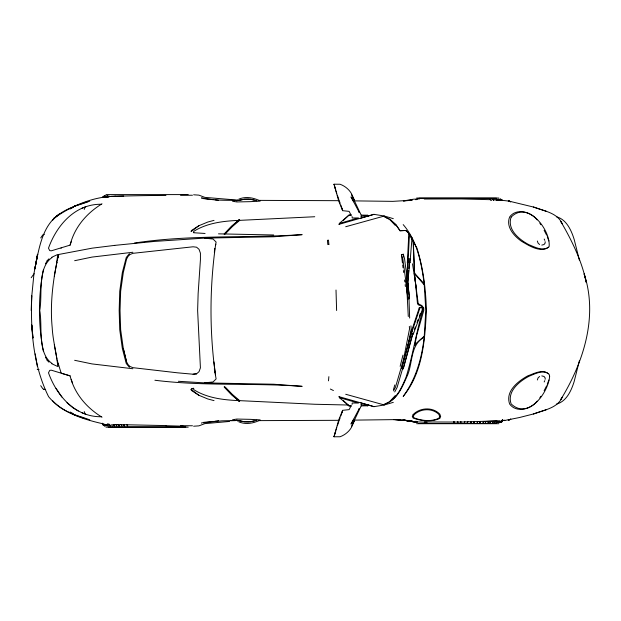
<?xml version="1.0" encoding="UTF-8"?>
<svg xmlns="http://www.w3.org/2000/svg" width="621" height="621" viewBox="0 0 621 621"><rect width="100%" height="100%" fill="white"/><g stroke="black" fill="none" stroke-linecap="round" stroke-linejoin="round"><path stroke-width="0.93" d="M31.166 310.5L31.795 295.837C30.375 329.914 33.177 365.684 48.601 396.687C62.084 413.004 84.138 419.571 104.173 424.073M407.989 262.404L409.456 234.373L408.797 234.528L407.322 262.869L407.989 262.404L409.992 262.629L412.049 237.587M414.681 274.482L417.436 303.172L418.329 304.748L421.473 306.153L422.878 308.047L422.746 310.508C416.14 332.483 412.926 355.259 406.072 377.164C401.593 387.752 396.64 399.683 384.989 403.929L384.314 404.97L373.989 406.662L360.421 402.703M545.122 379.33L545.199 378.01L544.058 376.473L541.799 375.899M407.764 262.792L406.219 282.734L407.834 298.895L409.464 298.647L407.857 282.392L409.984 258.918L408.401 258.74L406.398 282.493L407.834 298.895M31.787 295.938L34.015 273.217L37.687 254.276L34.815 269.002C38.875 249.619 41.77 225.679 59.686 213.826L53.592 218.538C69.831 206.816 90.495 197.75 110.856 196.399C129.215 195.856 147.581 195.491 165.947 195.413M408.742 270.43L407.725 282.625L409.464 298.647M408.897 268.559L409.286 263.871M360.421 218.297L373.989 214.338L384.314 216.03L384.989 217.071L389.763 219.508L396.082 224.988L399.963 230.756L405.87 230.469C411.273 234.738 412.942 242.174 416.8 247.725C423.266 268.039 425.812 289.254 426.394 310.5C424.919 340.075 422.785 372.561 403.192 396.384C415.93 379.136 421.861 358.216 424.19 337.118L425.835 310.5L424.19 283.882C421.418 263.001 417.397 241.01 403.192 224.616M328.493 380.852L328.874 376.652M353.396 201.716C353.885 193.713 347.24 186.789 340.036 184.243L334.044 184.22L338.639 200.808L342.621 210.666L349.118 211.373L351.144 215.246M214.338 252.32L214.788 248.377M114.738 245.38L154.831 241.39L204.402 238.122L213.057 239.038L216.108 242.066L215.526 245.396C209.502 288.563 209.51 332.437 215.526 375.604L216.108 378.934L213.057 381.962L204.402 382.878L178.336 381.286M54.283 276.221L56.969 261.821C52.56 283.44 50.037 305.656 52.203 327.694C52.863 340.82 56.728 353.504 57.761 366.53L51.753 363.735M460.627 422.552L460.751 421.589M460.782 422.552L460.898 421.589M352.06 404.465L352.254 403.006L358.457 403.068L339.493 397.688L339.043 396.664L373.989 406.662M409.658 318.053L408.921 297.017M35.187 267.108L37.384 254.486M464.593 421.403L464.392 422.552L464.609 421.589M464.71 421.403L464.508 422.552L464.718 421.589M407.454 348.094L411.172 329.208L410.939 325.839M402.959 355.119L400.149 366.359M367.648 405.8L368.664 404.923L367.648 405.8L361.228 405.893M502.451 419.874L502.117 421.403L500.689 422.552L502.257 421.589L502.8 419.959M43.408 269.731C38.122 296.504 38.122 324.496 43.408 351.269M56.565 263.583L57.761 254.47L51.753 257.265M57.217 260.704L58.747 254.47L92.102 248.167L114.738 245.38M58.025 257.622L58.669 255.052M239.458 401.562L239.69 400.646L232.355 394.405L225.485 387.318L224.22 386.945L231.757 394.863L239.458 401.562L231.447 394.42L224.22 386.945M579.346 360.855L574.184 381.449C571.374 390.539 566.468 401.546 556.463 404.124M215.526 245.396L215.829 244.216M418.329 304.748L414.254 273.271L423.988 284.581M401.608 368.564L411.979 329.86L412.36 329.751L401.608 368.564L403.208 368.804L413.112 332.996M403.208 368.804L412.53 334.02M353.396 419.284C353.885 427.287 347.24 434.211 340.036 436.757L334.044 436.78L335.72 431.021L335.193 432.837M393.466 389.577L394.801 384.935M467.597 421.403L467.264 422.552L467.629 421.589M467.745 421.403L467.411 422.552L467.776 421.589M402.913 367.609L397.075 387.496L394.723 391.929M336.039 429.965L336.792 427.52M334.199 436.291L334.331 435.864L334.044 436.78L338.639 420.192L342.621 410.334L349.118 409.627L351.144 405.754M342.039 412.499L342.621 410.334M537.351 379.982L537.996 378.01L539.571 376.473M101.402 204.255C75.18 203.867 56.705 225.206 48.485 248.198L49.75 250.612L51.287 250.822L70.095 245.124C74.373 227.402 86.653 213.158 102.015 203.82M70.095 245.124L71.213 241.732M502.234 419.959L501.698 421.589L500.138 422.552L501.574 421.403M419.214 308.039L410.729 333.477L413.369 333.935L422.559 309.072L422.257 307.876L420.844 307.403L419.214 308.039L420.844 307.403M411.459 333.291L419.866 308.156M337.35 425.82L338.872 421.418M340.805 415.977L341.247 414.743M341.465 414.122L342.171 412.127M339.175 420.541L340.153 417.801M84.254 209.424L84.836 207.802M471.355 421.403L470.935 422.552L471.386 421.589M471.471 421.403L471.052 422.552L471.502 421.589M414.354 329.65L415.348 326.949M417.009 322.462L418.003 319.761M419.33 316.167L420.332 313.473M547.272 384.205L548.902 380.029M373.989 214.338L339.043 224.336L339.493 223.312L348.955 215.114L351.245 214.959M351.587 194.854L361.438 215.689L360.886 216.434L367.671 215.347L368.664 216.077L367.648 215.2L361.228 215.107M544.19 381.954L544.788 380.642M474.211 421.403L473.668 422.552L474.265 421.589M474.351 421.403L473.807 422.552L474.397 421.589M367.671 405.653L360.886 404.566L361.438 405.311L351.587 426.146M544.12 390.741L546.612 385.882M61.029 248.307L61.308 247.763M399.963 230.756L405.87 230.469M393.466 390.888L395.468 387.209L403.409 360.087L409.526 328.913L409.324 326.382M477.782 421.403L477.153 422.552L477.836 421.589M477.891 421.403L477.262 422.552L477.937 421.589M352.821 420.875L351.005 424.096L359.264 408.626L358.829 409.029M40.722 237.921L42.849 234.831L44.433 234.272M45.426 263.816L47.444 260.51M480.553 421.403L479.684 422.552L480.491 421.589M539.851 397.82L540.891 396.283M483.821 421.403L482.897 422.552L483.883 421.589M31.166 277.75L34.163 273.667M52.754 220.106C60.835 210.915 72.983 206.451 84.479 203.114M201.538 423.235L202.104 422.482M339.043 224.336L339.819 223.327L358.457 217.932L352.254 217.994L352.06 216.535M486.196 421.403L485.156 422.552L486.282 421.589M129.424 253.679L126.265 257.482L122.337 272.565L119.737 291.319L119.178 310.5L119.737 329.681L122.337 348.435L126.265 363.518L129.424 367.322M479.808 422.552L480.623 421.589M537.165 401.119C530.947 409.092 516.548 413.369 509.67 404.092C505.052 391.409 517.875 381.317 527.695 375.899C533.804 373.757 542.529 368.695 548.436 373.795M489.022 421.403L488.028 422.552L489.107 421.589M489.107 421.403L488.114 422.552L489.193 421.589M193.791 388.606L193.628 389.577C207.352 398.216 223.855 400.025 239.69 400.646L314.746 404.263L348.272 405.024L348.955 405.886L351.245 406.041M389.763 401.492L395.305 395.554M491.048 421.403L489.961 422.552L491.242 421.589M490.054 422.552L491.141 421.403M224.22 234.055L231.757 226.137L239.458 219.438L239.69 220.354L232.355 226.595L225.485 233.682L224.22 234.055L231.447 226.58L239.458 219.438M107.681 197.268L109.009 195.933L107.557 197.051M47.064 260.781L48.974 258.81M106.199 197.268L107.573 195.933L106.137 197.051M105.05 197.268L106.439 195.933L104.926 197.051M104.142 197.268L105.57 195.933L104.025 197.051M104.895 195.933L103.451 197.268M495.193 421.403L493.974 422.552L495.271 421.403M103.148 197.268L104.662 195.933L103.102 197.051M102.931 197.268L104.367 195.933L102.807 197.051M497.274 421.403L495.946 422.552L497.32 421.589M343.304 220.478L348.955 215.114L350.842 215.114M424.19 337.118C409.643 345.02 413.159 363.968 406.763 376.931C402.051 387.527 397.036 400.079 384.989 403.929M423.988 336.419L415.829 343.677L414.805 345.307L416.621 335.526L423.77 310.477L423.693 307.985L421.853 305.563L418.546 303.894M548.436 247.205C540.123 253.081 528.906 245.551 521.43 241.227C513.901 235.864 505.657 226.781 509.67 216.908C516.548 207.631 530.947 211.908 537.165 219.881M498.477 421.403L497.095 422.552L498.593 421.589M196.578 373.795L199.023 371.7L200.42 367.865L197.625 310.5L198.138 293.531L200.436 259.617L200.42 253.135L199.023 249.3L196.578 247.205L193.077 246.785L132.956 253.321L129.975 254.509L128.097 256.341L126.568 259.128L123.292 272.58L120.66 291.21L120.024 310.5L120.66 329.79L123.292 348.42L126.568 361.872L128.097 364.659L129.975 366.483L132.956 367.679L177.521 372.817L193.077 374.215L196.578 373.795L193.077 374.215M499.936 421.403L498.539 422.552L500.06 421.589M237.742 199.908L236.585 200.878C243.316 198.914 250.123 198.627 256.838 200.754M500.681 421.403L499.253 422.552L500.805 421.589M501.908 421.403L500.394 422.552L501.954 421.589L502.498 419.959L502.024 421.589L500.472 422.552M106.082 197.051L107.518 195.933M409.386 263.102L409.992 262.629M198.86 225.726L191.089 231.579L191.346 230.601L198.86 225.726L207.771 222.046L214.028 220.377M103.024 197.051L104.584 195.933M496.008 422.552L497.382 421.589M52.001 257.552C36.981 267.993 42.733 295.084 39.736 310.5C42.733 325.916 36.981 353.007 52.001 363.448M70.064 208.998L73.379 207.243M503.957 420.634L519.42 417.537L533.881 413.858C543.849 410.015 557.394 408.315 562.199 397.261L560.771 399.551C583.414 362.571 598.271 316.726 584.151 273.853L586.278 282.446C581.784 260.727 571.84 240.506 560.771 221.449L562.199 223.739C557.394 212.685 543.849 210.985 533.881 207.142L508.91 201.088L500.72 200.172M81.972 208.252L85.714 206.816M258.833 420.689C252.522 423.53 245.194 424.671 238.681 421.775M85.356 202.788L89.758 201.142M87.631 201.639L74.272 206.188L75.358 205.823M533.346 414.028L546.488 409.627M412.693 334.137L413.369 333.935M238.681 199.225C245.194 196.329 252.522 197.47 258.833 200.311M393.303 402.346L384.314 404.97L345.703 394.265M345.703 226.735L384.314 216.03L393.303 218.654M202.881 422.847L221.775 420.844L235.77 420.51M238.922 200.575L244.301 199.116L248.78 199.023M541.799 245.101L544.058 244.527L545.199 242.99L545.122 241.67M249.681 421.993L254.206 420.906M403.378 200.948L413.291 199.232L419.641 198.86M402.455 263.087L401.399 254.641L403.277 254.237L404.496 258.429L407.104 278.053M74.644 260.704L92.055 257.078L132.863 252.258M403.712 200.956L412.181 200.195L392.79 201.359L354.203 200.878M259.958 420.479L260.579 420.363L259.873 419.858L250.216 419.338L236.88 419.059L232.611 419.711L235.375 420.518M107.379 197.136L109.164 196.873M502.273 420.557L504.85 420.207M213.174 421.395L203.455 422.381M214.99 421.154L218.631 420.681M235.375 200.482L232.611 201.289L236.88 201.941L250.216 201.662L259.873 201.142L260.579 200.637L259.958 200.521M134.361 243.059C189.956 234.544 246.234 238.223 302.132 234.653L273.745 236.764L204.402 238.122M256.838 420.246C250.123 422.373 243.316 422.086 236.585 420.122L237.742 421.092M112.944 196.515L115.778 196.252M415.534 199.675L417.165 199.52M40.722 385.695L42.849 388.785L44.433 389.351M422.878 308.047L423.693 307.985M229.553 421.449L204.899 423.615L198.922 425.859L193.628 426.216M500.115 420.759L461.442 422.063L424.259 421.977M497.017 420.984L484.302 421.535M314.746 216.737L239.69 220.354C223.855 220.975 207.352 222.784 193.628 231.423L193.791 232.394M110.856 196.399L123.711 196.042M180.54 195.312L192.471 195.235M192.471 425.765L180.54 425.688M338.763 420.316L258.6 420.627M354.203 420.122L392.79 419.641L412.181 420.805L402.571 420.107M165.947 425.587L112.944 424.485M424.259 199.023L461.442 198.937L489.69 199.667M105.958 194.598L188.225 194.598M416.613 198.052L498.88 198.052M418.989 198.239L496.513 198.239M235.413 200.366C224.134 200.241 212.491 200.56 201.538 197.765L202.104 198.518M258.6 200.373L338.763 200.684M224.592 233.682L225.485 233.682M224.592 387.318L225.485 387.318M350.842 405.886L348.955 405.886L339.493 397.688M230.585 420.634L235.413 420.634M418.989 423.514L496.513 423.514M416.613 423.701L498.88 423.701M108.333 426.938L185.858 426.938M105.958 427.155L188.225 427.155M273.682 234.979L218.491 233.845M37.198 369.379L39.045 369.518M43.742 389.406L45.659 389.421M427.062 422.28L413.904 421.814M248.78 421.977L244.301 421.884L238.922 420.425M165.861 425.703L183.211 426.2M204.402 382.878L273.745 384.236L302.132 386.347C253.112 382.738 203.789 386.378 154.908 380.246M193.628 194.784L198.922 195.141L204.899 197.385L237.144 200.063M490.59 199.698L491.04 199.714M193.573 232.735L205.07 233.465M497.017 200.016L500.115 200.241M400.646 419.975L393.924 419.486L405.529 420.386L413.291 421.768L404.869 420.409M203.455 198.619L213.174 199.605M415.534 421.325L417.165 421.48M132.863 368.742L92.055 363.922L74.644 360.296M214.99 199.846L218.631 200.319M101.402 416.745C75.18 417.133 56.705 395.794 48.485 372.802L49.75 370.38L51.287 370.178L70.095 375.876C74.373 393.59 86.653 407.842 102.015 417.18M107.379 423.864L109.164 424.127M421.993 308.979L422.559 309.072M413.291 421.768L403.79 420.044L408.3 421.092L404.543 420.161M421.83 307.791L422.257 307.876M249.681 199.007L254.206 200.094M214.028 400.623L207.771 398.954L198.86 395.274L191.346 390.399L191.089 389.421L191.765 388.661L193.573 388.265L191.089 389.421L198.86 395.274M556.463 216.791C566.468 219.368 571.374 230.375 574.184 239.465L579.346 260.059M61.308 373.237L70.095 375.876M84.479 417.886C72.983 414.549 60.835 410.085 52.754 400.894M533.346 206.972L546.488 211.373M74.272 414.812L85.17 418.686M85.356 418.212L89.758 419.858M81.972 412.748L85.714 414.176M384.989 217.071L390.135 219.423L395.942 224.709L400.04 230.608M330.341 389.041L333.43 390.539M70.064 412.002L73.379 413.757M78.285 411.032L72.96 407.78L66.99 402.726M502.257 200.164L500.689 199.201L502.125 200.35M413.454 421.589L415.022 422.552L413.586 421.403M502.032 200.164L500.394 199.201L501.908 200.35M413.772 421.589L415.317 422.552L413.803 421.403M413.679 421.589L415.309 422.552M501.698 200.164L500.138 199.201L501.729 200.164M413.982 421.589L415.534 422.552L414.106 421.403M500.805 200.164L499.292 199.201M414.673 421.589L416.225 422.552L414.797 421.403M415.581 421.589L417.095 422.552L415.705 421.403M500.06 200.164L498.539 199.201L499.936 200.35M497.157 199.201L498.477 200.35M497.382 200.164L496.008 199.201L497.274 200.35M497.32 200.164L495.946 199.201L497.211 200.35M102.807 424.702L104.367 425.82L102.931 424.485M104.584 425.82L103.024 424.702L102.62 423.281M494.052 199.201L495.271 200.35M103.327 424.702L104.879 425.82L103.451 424.485M104.025 424.702L105.57 425.82L104.181 424.485M104.926 424.702L106.439 425.82L105.05 424.485M493.726 200.164L492.414 199.201L493.633 200.35M106.137 424.702L107.573 425.82L106.253 424.485M106.082 424.702L107.518 425.82L106.199 424.485M405.521 230.445L408.168 232.51L409.518 234.94M109.009 425.82L107.681 424.485M500.177 199.201L501.605 200.35M489.961 199.201L491.242 200.164M109.234 424.702L110.561 425.82L109.265 424.485M109.156 424.702L110.476 425.82M111.175 424.702L112.455 425.82M343.304 400.522L348.272 405.024M358.829 211.971L359.264 212.374L351.005 196.904L352.821 200.125M103.148 424.485L104.662 425.82M113.263 424.702L114.443 425.82L113.356 424.485M113.162 424.702L114.349 425.82L113.263 424.485M104.142 424.485L105.531 425.82M539.571 244.527L537.996 242.99L537.351 241.018M115.677 424.702L116.872 425.82L115.77 424.485M47.064 360.219L48.974 362.19M490.054 199.201L491.141 200.35M389.763 219.508L395.305 225.446M424.19 283.882L415.069 273.822L414.549 272.588L413.299 241.414M118.13 424.702L119.139 425.82L118.207 424.485M118.013 424.702L119.022 425.82L118.091 424.485M120.948 424.702L121.98 425.82L121.033 424.485M339.043 396.664L339.819 397.673M123.703 424.702L124.518 425.82L123.773 424.485M123.579 424.702L124.386 425.82L123.641 424.485M539.851 223.18L540.891 224.717M56.03 388.288L61.859 397.005M126.971 424.702L127.709 425.82L126.94 424.485M126.87 424.702L127.608 425.82M45.426 357.184L47.444 360.49M410.869 237.369L413.12 241.414L414.486 272.627M544.12 230.259L546.612 235.118M544.19 239.046L544.788 240.358M547.272 236.795L548.902 240.971M61.029 372.685L57.217 360.296M84.254 411.576L84.836 413.198M339.175 200.459L340.153 203.199M341.465 206.878L342.171 208.873M340.805 205.023L341.247 206.257M401.399 254.641L402.804 258.631L406.825 288.54L408.284 316.516M337.35 195.18L338.872 199.582M71.213 379.268L72.61 383.436M342.621 210.666L342.039 208.501M334.199 184.709L334.044 184.22L335.72 189.979L335.193 188.163M336.039 191.035L336.792 193.48M102.395 423.281L102.814 424.702M58.025 363.378L58.669 365.948M123.292 348.42L126.568 361.872M54.283 344.779L56.969 359.179M35.187 353.892L37.384 366.514M412.507 263.824L416.163 287.166M407.725 282.726L408.719 293.159M453.959 421.589L454.075 422.552M453.804 421.589L453.928 422.552M402.687 264.965L403.045 267.775M403.394 270.593L403.634 272.472M404.574 279.978L404.807 281.849M405.164 284.666L405.397 286.545M403.277 254.237L403.619 257.071M213.919 361.903L215.526 375.604M214.338 368.68L214.788 372.623M31.795 325.163L32.983 338.041L31.787 325.062M457.778 421.589L457.809 422.552M457.661 421.589L457.693 422.552M336.008 290.03L336.613 310.5M549.639 376.279C548.452 392.402 528.331 420.394 511.106 403.875C506.852 391.517 519.14 381.449 528.882 376.318C534.751 373.997 543.437 369.06 549.096 374.23L549.639 376.279M511.106 217.125C506.852 229.483 519.14 239.551 528.882 244.682C534.751 247.003 543.437 251.94 549.096 246.762C551.106 230.616 528.021 199.908 511.106 217.125M342.489 410.745L342.357 411.187L342.481 410.784M439.652 416.481L438.9 418.22C431.479 421.884 421.574 420.813 414.06 417.871L413.307 416.544L414.091 414.758C420.751 408.432 432.146 407.811 438.884 414.386L439.652 416.481M413.151 414.549L412.29 416.536L413.136 418.034C421.271 421.077 431.789 422.21 439.823 418.407L440.662 416.474L439.823 414.16C432.79 406.794 420.083 407.446 413.151 414.549M354.583 420.502L352.425 424.539L354.591 420.564M493.555 421.403L492.414 422.552L493.633 421.403M510.757 419.159L508.91 419.912L510.757 419.159M509.973 419.563L508.273 420.006L509.973 419.563M328.874 244.348L327.818 244.55L327.43 240.335L328.493 240.148L328.874 244.348M509.375 201.282L508.273 200.994L510.757 201.841L508.91 201.088L509.973 201.437L509.375 201.282M354.591 200.436L352.433 196.438L354.583 200.498"/></g></svg>
